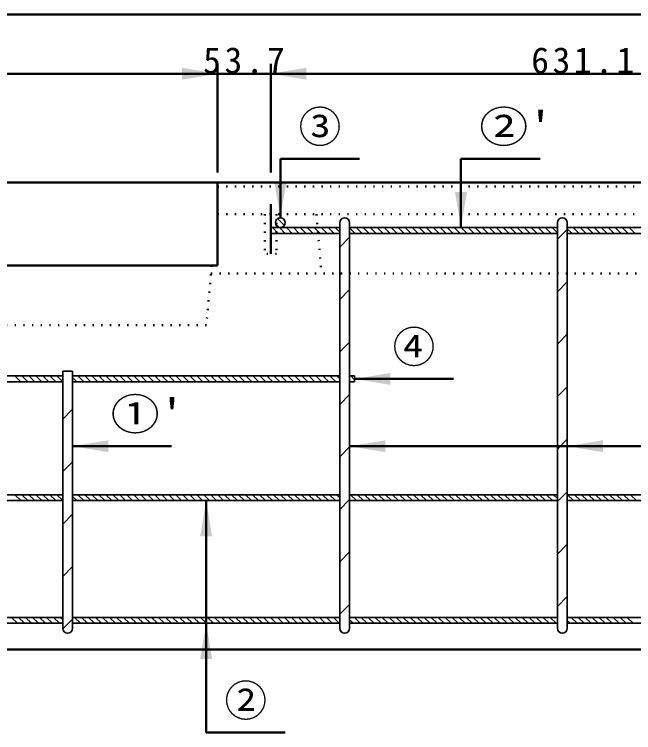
# Model space of a CAD drawing. Units: millimetres, scale not verified. Extents: x -2102 to 2102, y -1485 to 1485.
# Drawn here: x 888 to 1514, y -460 to 266 of the extents above; entities that cross this region are included whole.
import ezdxf
from ezdxf.enums import TextEntityAlignment as Align

# ---------------------------------------------------------------- set-up
doc = ezdxf.new("R2010")
doc.units = ezdxf.units.MM
doc.header["$LTSCALE"] = 5
doc.linetypes.add('DOTTED', pattern=[1.75, 0.25, -1.5])
doc.linetypes.add('LONG_DASHED_DOTTED', pattern=[15.25, 12, -1.5, 0.25, -1.5])
doc.layers.add('0-0_V-nasSTD', color=7, linetype='Continuous', lineweight=35)
doc.layers.add('0-1_0', color=7, linetype='Continuous', lineweight=50)
doc.styles.add('ＭＳ ゴシック', font='')
doc.styles.get('ＭＳ ゴシック').set_extended_font_data('MS Gothic')

msp = doc.modelspace()

# ---------------------------------------------------------------- linework, layer by layer
at = {"layer": '0-0_V-nasSTD', "lineweight": 50}
for p, q in [((1156.85, 120.38), (1156.85, 60.88)), ((1339.35, 120.38), (1339.35, 50.88)), ((946.85, -170.128), (1046.85, -170.128)), ((1934.85, -170.128), (1226.85, -170.128)), ((1081.85, -459.62), (1081.85, -225.12))]:
    msp.add_line(p, q, dxfattribs=at)
at = {"layer": '0-0_V-nasSTD'}
for p, q in [((1153.864, 59.891), (1160.861, 52.894)), ((1216.85, 50.88), (1146.85, 50.88)), ((1148.732, 50.88), (1154.732, 44.88)), ((1151.994, 54.69), (1155.66, 51.024)), ((1155.804, 50.88), (1161.804, 44.88)), ((1162.875, 50.88), (1168.875, 44.88)), ((1169.946, 50.88), (1175.946, 44.88)), ((1177.017, 50.88), (1183.017, 44.88)), ((1184.088, 50.88), (1190.088, 44.88)), ((1191.159, 50.88), (1197.159, 44.88)), ((1198.23, 50.88), (1204.23, 44.88)), ((1205.301, 50.88), (1211.301, 44.88)), ((1212.372, 50.88), (1216.85, 46.402)), ((1216.85, -354.12), (1216.85, 55.88)), ((1226.85, 55.88), (1226.85, -354.12)), ((1226.85, 50.88), (1436.85, 50.88)), ((1233.585, 50.88), (1239.585, 44.88)), ((1240.656, 50.88), (1246.656, 44.88)), ((1247.727, 50.88), (1253.727, 44.88)), ((1254.798, 50.88), (1260.798, 44.88)), ((1261.87, 50.88), (1267.87, 44.88)), ((1268.941, 50.88), (1274.941, 44.88)), ((1276.012, 50.88), (1282.012, 44.88)), ((1283.083, 50.88), (1289.083, 44.88)), ((1290.154, 50.88), (1296.154, 44.88)), ((1297.225, 50.88), (1303.225, 44.88)), ((1304.296, 50.88), (1310.296, 44.88)), ((1311.367, 50.88), (1317.367, 44.88)), ((1318.438, 50.88), (1324.438, 44.88)), ((1325.509, 50.88), (1331.509, 44.88)), ((1332.58, 50.88), (1338.58, 44.88)), ((1339.651, 50.88), (1345.651, 44.88)), ((1346.722, 50.88), (1352.722, 44.88)), ((1353.793, 50.88), (1359.793, 44.88)), ((1360.864, 50.88), (1366.864, 44.88)), ((1367.936, 50.88), (1373.936, 44.88)), ((1375.007, 50.88), (1381.007, 44.88)), ((1382.078, 50.88), (1388.078, 44.88)), ((1389.149, 50.88), (1395.149, 44.88)), ((1396.22, 50.88), (1402.22, 44.88)), ((1403.291, 50.88), (1409.291, 44.88)), ((1410.362, 50.88), (1416.362, 44.88)), ((1417.433, 50.88), (1423.433, 44.88)), ((1424.504, 50.88), (1430.504, 44.88)), ((1431.575, 50.88), (1436.85, 45.605)), ((1436.85, -354.12), (1436.85, 55.88)), ((1446.85, 55.88), (1446.85, -354.12)), ((1446.85, 50.88), (1651.85, 50.88)), ((1452.788, 50.88), (1458.788, 44.88)), ((1459.859, 50.88), (1465.859, 44.88)), ((1466.931, 50.88), (1472.931, 44.88)), ((1474.002, 50.88), (1480.002, 44.88)), ((1481.073, 50.88), (1487.073, 44.88)), ((1488.144, 50.88), (1494.144, 44.88)), ((1495.215, 50.88), (1501.215, 44.88)), ((1502.286, 50.88), (1508.286, 44.88)), ((1509.357, 50.88), (1515.357, 44.88)), ((1146.85, 45.691), (1147.661, 44.88)), ((1226.85, 50.544), (1232.514, 44.88)), ((1436.85, 44.88), (1226.85, 44.88)), ((1436.85, 39.096), (1446.85, 49.096)), ((1446.85, 49.747), (1451.717, 44.88)), ((1446.85, 44.88), (1651.85, 44.88)), ((1216.85, 31.228), (1226.85, 41.228)), ((1436.85, -13.937), (1446.85, -3.937)), ((1216.85, -21.805), (1226.85, -11.805)), ((1436.85, -66.97), (1446.85, -56.97)), ((1216.85, -74.838), (1226.85, -64.838)), ((936.85, -354.12), (936.85, -94.12)), ((936.85, -94.12), (946.85, -94.12)), ((946.85, -94.12), (946.85, -354.12)), ((831.85, -99.12), (936.85, -99.12)), ((888.611, -99.12), (894.611, -105.12)), ((895.682, -99.12), (901.682, -105.12)), ((902.753, -99.12), (908.753, -105.12)), ((909.824, -99.12), (915.824, -105.12)), ((916.895, -99.12), (922.895, -105.12)), ((923.966, -99.12), (929.966, -105.12)), ((931.037, -99.12), (936.85, -104.933)), ((946.85, -99.12), (1216.85, -99.12)), ((946.85, -100.791), (951.179, -105.12)), ((952.25, -99.12), (958.25, -105.12)), ((959.321, -99.12), (965.321, -105.12)), ((966.392, -99.12), (972.392, -105.12)), ((973.463, -99.12), (979.463, -105.12)), ((980.534, -99.12), (986.534, -105.12)), ((987.605, -99.12), (993.605, -105.12)), ((994.677, -99.12), (1000.677, -105.12)), ((1001.748, -99.12), (1007.748, -105.12)), ((1008.819, -99.12), (1014.819, -105.12)), ((1015.89, -99.12), (1021.89, -105.12)), ((1022.961, -99.12), (1028.961, -105.12)), ((1030.032, -99.12), (1036.032, -105.12)), ((1037.103, -99.12), (1043.103, -105.12)), ((1044.174, -99.12), (1050.174, -105.12)), ((1051.245, -99.12), (1057.245, -105.12)), ((1058.316, -99.12), (1064.316, -105.12)), ((1065.387, -99.12), (1071.387, -105.12)), ((1072.458, -99.12), (1078.458, -105.12)), ((1079.529, -99.12), (1085.529, -105.12)), ((1086.6, -99.12), (1092.6, -105.12)), ((1093.671, -99.12), (1099.671, -105.12)), ((1100.743, -99.12), (1106.743, -105.12)), ((1107.814, -99.12), (1113.814, -105.12)), ((1114.885, -99.12), (1120.885, -105.12)), ((1121.956, -99.12), (1127.956, -105.12)), ((1129.027, -99.12), (1135.027, -105.12)), ((1136.098, -99.12), (1142.098, -105.12)), ((1143.169, -99.12), (1149.169, -105.12)), ((1150.24, -99.12), (1156.24, -105.12)), ((1157.311, -99.12), (1163.311, -105.12)), ((1164.382, -99.12), (1170.382, -105.12)), ((1171.453, -99.12), (1177.453, -105.12)), ((1178.524, -99.12), (1184.524, -105.12)), ((1185.595, -99.12), (1191.595, -105.12)), ((1192.666, -99.12), (1198.666, -105.12)), ((1199.738, -99.12), (1205.738, -105.12)), ((1206.809, -99.12), (1212.809, -105.12)), ((1213.88, -99.12), (1216.85, -102.09)), ((1226.85, -99.12), (1231.85, -99.12)), ((1228.022, -99.12), (1231.85, -102.948)), ((1231.85, -99.12), (1231.85, -105.12)), ((831.85, -105.12), (936.85, -105.12)), ((946.85, -105.12), (1216.85, -105.12)), ((1231.85, -105.12), (1226.85, -105.12)), ((1436.85, -120.003), (1446.85, -110.003)), ((1216.85, -127.871), (1226.85, -117.871)), ((936.85, -142.706), (946.85, -132.706)), ((1436.85, -173.036), (1446.85, -163.036)), ((1216.85, -180.904), (1226.85, -170.904)), ((936.85, -195.739), (946.85, -185.739)), ((1436.85, -226.069), (1446.85, -216.069)), ((831.85, -219.12), (936.85, -219.12)), ((888.402, -219.12), (894.402, -225.12)), ((895.473, -219.12), (901.473, -225.12)), ((902.545, -219.12), (908.545, -225.12)), ((909.616, -219.12), (915.616, -225.12)), ((916.687, -219.12), (922.687, -225.12)), ((923.758, -219.12), (929.758, -225.12)), ((930.829, -219.12), (936.829, -225.12)), ((946.85, -219.12), (1216.85, -219.12)), ((946.85, -220.999), (950.971, -225.12)), ((952.042, -219.12), (958.042, -225.12)), ((959.113, -219.12), (965.113, -225.12)), ((966.184, -219.12), (972.184, -225.12)), ((973.255, -219.12), (979.255, -225.12)), ((980.326, -219.12), (986.326, -225.12)), ((987.397, -219.12), (993.397, -225.12)), ((994.468, -219.12), (1000.468, -225.12)), ((1001.539, -219.12), (1007.539, -225.12)), ((1008.611, -219.12), (1014.611, -225.12)), ((1015.682, -219.12), (1021.682, -225.12)), ((1022.753, -219.12), (1028.753, -225.12)), ((1029.824, -219.12), (1035.824, -225.12)), ((1036.895, -219.12), (1042.895, -225.12)), ((1043.966, -219.12), (1049.966, -225.12)), ((1051.037, -219.12), (1057.037, -225.12)), ((1058.108, -219.12), (1064.108, -225.12)), ((1065.179, -219.12), (1071.179, -225.12)), ((1072.25, -219.12), (1078.25, -225.12)), ((1079.321, -219.12), (1085.321, -225.12)), ((1086.392, -219.12), (1092.392, -225.12)), ((1093.463, -219.12), (1099.463, -225.12)), ((1100.534, -219.12), (1106.534, -225.12)), ((1107.605, -219.12), (1113.605, -225.12)), ((1114.677, -219.12), (1120.677, -225.12)), ((1121.748, -219.12), (1127.748, -225.12)), ((1128.819, -219.12), (1134.819, -225.12)), ((1135.89, -219.12), (1141.89, -225.12)), ((1142.961, -219.12), (1148.961, -225.12)), ((1150.032, -219.12), (1156.032, -225.12)), ((1157.103, -219.12), (1163.103, -225.12)), ((1164.174, -219.12), (1170.174, -225.12)), ((1171.245, -219.12), (1177.245, -225.12)), ((1178.316, -219.12), (1184.316, -225.12)), ((1185.387, -219.12), (1191.387, -225.12)), ((1192.458, -219.12), (1198.458, -225.12)), ((1199.529, -219.12), (1205.529, -225.12)), ((1206.6, -219.12), (1212.6, -225.12)), ((1213.671, -219.12), (1216.85, -222.298)), ((1216.85, -233.937), (1226.85, -223.937)), ((1226.85, -219.12), (1436.85, -219.12)), ((1227.814, -219.12), (1233.814, -225.12)), ((1234.885, -219.12), (1240.885, -225.12)), ((1241.956, -219.12), (1247.956, -225.12)), ((1249.027, -219.12), (1255.027, -225.12)), ((1256.098, -219.12), (1262.098, -225.12)), ((1263.169, -219.12), (1269.169, -225.12)), ((1270.24, -219.12), (1276.24, -225.12)), ((1277.311, -219.12), (1283.311, -225.12)), ((1284.382, -219.12), (1290.382, -225.12)), ((1291.453, -219.12), (1297.453, -225.12)), ((1298.524, -219.12), (1304.524, -225.12)), ((1305.595, -219.12), (1311.595, -225.12)), ((1312.666, -219.12), (1318.666, -225.12)), ((1319.738, -219.12), (1325.738, -225.12)), ((1326.809, -219.12), (1332.809, -225.12)), ((1333.88, -219.12), (1339.88, -225.12)), ((1340.951, -219.12), (1346.951, -225.12)), ((1348.022, -219.12), (1354.022, -225.12)), ((1355.093, -219.12), (1361.093, -225.12)), ((1362.164, -219.12), (1368.164, -225.12)), ((1369.235, -219.12), (1375.235, -225.12)), ((1376.306, -219.12), (1382.306, -225.12)), ((1383.377, -219.12), (1389.377, -225.12)), ((1390.448, -219.12), (1396.448, -225.12)), ((1397.519, -219.12), (1403.519, -225.12)), ((1404.59, -219.12), (1410.59, -225.12)), ((1411.661, -219.12), (1417.661, -225.12)), ((1418.732, -219.12), (1424.732, -225.12)), ((1425.804, -219.12), (1431.804, -225.12)), ((1432.875, -219.12), (1436.85, -223.095)), ((1446.85, -219.12), (1651.85, -219.12)), ((1447.017, -219.12), (1453.017, -225.12)), ((1454.088, -219.12), (1460.088, -225.12)), ((1461.159, -219.12), (1467.159, -225.12)), ((1468.23, -219.12), (1474.23, -225.12)), ((1475.301, -219.12), (1481.301, -225.12)), ((1482.372, -219.12), (1488.372, -225.12)), ((1489.443, -219.12), (1495.443, -225.12)), ((1496.514, -219.12), (1502.514, -225.12)), ((1503.585, -219.12), (1509.585, -225.12)), ((1510.656, -219.12), (1516.656, -225.12)), ((831.85, -225.12), (936.85, -225.12)), ((946.85, -225.12), (1216.85, -225.12)), ((1436.85, -225.12), (1226.85, -225.12)), ((1446.85, -225.12), (1651.85, -225.12)), ((936.85, -248.772), (946.85, -238.772)), ((1436.85, -279.102), (1446.85, -269.102)), ((1216.85, -286.97), (1226.85, -276.97)), ((936.85, -301.805), (946.85, -291.805)), ((1436.85, -332.135), (1446.85, -322.135)), ((1216.85, -340.003), (1226.85, -330.003)), ((831.85, -343.12), (936.85, -343.12)), ((885.123, -343.12), (891.123, -349.12)), ((892.194, -343.12), (898.194, -349.12)), ((899.265, -343.12), (905.265, -349.12)), ((906.336, -343.12), (912.336, -349.12)), ((913.407, -343.12), (919.407, -349.12)), ((920.478, -343.12), (926.478, -349.12)), ((927.55, -343.12), (933.55, -349.12)), ((934.621, -343.12), (936.85, -345.349)), ((936.896, -354.792), (946.85, -344.838)), ((946.85, -343.12), (1216.85, -343.12)), ((946.85, -348.278), (947.692, -349.12)), ((948.763, -343.12), (954.763, -349.12)), ((955.834, -343.12), (961.834, -349.12)), ((962.905, -343.12), (968.905, -349.12)), ((969.976, -343.12), (975.976, -349.12)), ((977.047, -343.12), (983.047, -349.12)), ((984.118, -343.12), (990.118, -349.12)), ((991.189, -343.12), (997.189, -349.12)), ((998.26, -343.12), (1004.26, -349.12)), ((1005.331, -343.12), (1011.331, -349.12)), ((1012.402, -343.12), (1018.402, -349.12)), ((1019.473, -343.12), (1025.473, -349.12)), ((1026.545, -343.12), (1032.545, -349.12)), ((1033.616, -343.12), (1039.616, -349.12)), ((1040.687, -343.12), (1046.687, -349.12)), ((1047.758, -343.12), (1053.758, -349.12)), ((1054.829, -343.12), (1060.829, -349.12)), ((1061.9, -343.12), (1067.9, -349.12)), ((1068.971, -343.12), (1074.971, -349.12)), ((1076.042, -343.12), (1082.042, -349.12)), ((1083.113, -343.12), (1089.113, -349.12)), ((1090.184, -343.12), (1096.184, -349.12)), ((1097.255, -343.12), (1103.255, -349.12)), ((1104.326, -343.12), (1110.326, -349.12)), ((1111.397, -343.12), (1117.397, -349.12)), ((1118.468, -343.12), (1124.468, -349.12)), ((1125.539, -343.12), (1131.539, -349.12)), ((1132.611, -343.12), (1138.611, -349.12)), ((1139.682, -343.12), (1145.682, -349.12)), ((1146.753, -343.12), (1152.753, -349.12)), ((1153.824, -343.12), (1159.824, -349.12)), ((1160.895, -343.12), (1166.895, -349.12)), ((1167.966, -343.12), (1173.966, -349.12)), ((1175.037, -343.12), (1181.037, -349.12)), ((1182.108, -343.12), (1188.108, -349.12)), ((1189.179, -343.12), (1195.179, -349.12)), ((1196.25, -343.12), (1202.25, -349.12)), ((1203.321, -343.12), (1209.321, -349.12)), ((1210.392, -343.12), (1216.392, -349.12)), ((1226.85, -343.12), (1436.85, -343.12)), ((1226.85, -345.436), (1230.534, -349.12)), ((1231.605, -343.12), (1237.605, -349.12)), ((1238.677, -343.12), (1244.677, -349.12)), ((1245.748, -343.12), (1251.748, -349.12)), ((1252.819, -343.12), (1258.819, -349.12)), ((1259.89, -343.12), (1265.89, -349.12)), ((1266.961, -343.12), (1272.961, -349.12)), ((1274.032, -343.12), (1280.032, -349.12)), ((1281.103, -343.12), (1287.103, -349.12)), ((1288.174, -343.12), (1294.174, -349.12)), ((1295.245, -343.12), (1301.245, -349.12)), ((1302.316, -343.12), (1308.316, -349.12)), ((1309.387, -343.12), (1315.387, -349.12)), ((1316.458, -343.12), (1322.458, -349.12)), ((1323.529, -343.12), (1329.529, -349.12)), ((1330.6, -343.12), (1336.6, -349.12)), ((1337.671, -343.12), (1343.671, -349.12)), ((1344.743, -343.12), (1350.743, -349.12)), ((1351.814, -343.12), (1357.814, -349.12)), ((1358.885, -343.12), (1364.885, -349.12)), ((1365.956, -343.12), (1371.956, -349.12)), ((1373.027, -343.12), (1379.027, -349.12)), ((1380.098, -343.12), (1386.098, -349.12)), ((1387.169, -343.12), (1393.169, -349.12)), ((1394.24, -343.12), (1400.24, -349.12)), ((1401.311, -343.12), (1407.311, -349.12)), ((1408.382, -343.12), (1414.382, -349.12)), ((1415.453, -343.12), (1421.453, -349.12)), ((1422.524, -343.12), (1428.524, -349.12)), ((1429.595, -343.12), (1435.595, -349.12)), ((1446.85, -343.12), (1651.85, -343.12)), ((1446.85, -346.232), (1449.738, -349.12)), ((1450.809, -343.12), (1456.809, -349.12)), ((1457.88, -343.12), (1463.88, -349.12)), ((1464.951, -343.12), (1470.951, -349.12)), ((1472.022, -343.12), (1478.022, -349.12)), ((1479.093, -343.12), (1485.093, -349.12)), ((1486.164, -343.12), (1492.164, -349.12)), ((1493.235, -343.12), (1499.235, -349.12)), ((1500.306, -343.12), (1506.306, -349.12)), ((1507.377, -343.12), (1513.377, -349.12)), ((831.85, -349.12), (936.85, -349.12)), ((946.85, -349.12), (1216.85, -349.12)), ((1436.85, -349.12), (1226.85, -349.12)), ((1446.85, -349.12), (1651.85, -349.12))]:
    msp.add_line(p, q, dxfattribs=at)
msp.add_lwpolyline([(1216.85, 44.88), (1146.85, 44.88), (1146.85, 50.88)], dxfattribs=at)
msp.add_circle((1156.85, 55.88), 5, dxfattribs=at)
for centre, start, end in [((1221.85, 55.88), 0, 180), ((1441.85, 55.88), 0, 180), ((941.85, -354.12), 180, 0), ((1221.85, -354.12), 180, 0), ((1441.85, -354.12), 180, 0)]:
    msp.add_arc(centre, 5, start, end, dxfattribs=at)
for points in [[(1057.35, 200.38), (1057.35, 212.38), (1093.35, 206.38)], [(1147.05, 206.38), (1183.05, 200.38), (1183.05, 212.38)], [(1150.85, 96.88), (1156.85, 60.88), (1162.85, 96.88)], [(1333.35, 86.88), (1339.35, 50.88), (1345.35, 86.88)], [(1231.85, -102.12), (1267.85, -108.12), (1267.85, -96.12)], [(946.85, -170.128), (982.85, -176.128), (982.85, -164.128)], [(1226.85, -170.128), (1262.85, -176.128), (1262.85, -164.128)], [(1446.85, -170.128), (1482.85, -176.128), (1482.85, -164.128)], [(1075.85, -261.12), (1081.85, -225.12), (1087.85, -261.12)], [(1075.85, -385.12), (1081.85, -349.12), (1087.85, -385.12)]]:
    msp.add_solid(points, dxfattribs=at)
at = {"layer": '0-1_0'}
for p, q in [((-168.15, 266.38), (1831.85, 266.38)), ((1093.35, 106.38), (1093.35, 216.38)), ((1147.05, 106.38), (1147.05, 216.38)), ((570.35, 206.38), (1093.35, 206.38)), ((1093.35, 206.38), (1147.05, 206.38)), ((1147.05, 206.38), (1778.15, 206.38)), ((1156.85, 120.38), (1236.85, 120.38)), ((1339.35, 120.38), (1419.35, 120.38)), ((570.35, 96.38), (1093.35, 96.38)), ((1093.35, 96.38), (1831.85, 96.38)), ((1093.35, 96.38), (1093.35, 12.38)), ((570.35, 12.38), (1093.35, 12.38)), ((1231.85, -102.12), (1331.85, -102.12)), ((-168.15, -375.62), (1831.85, -375.62)), ((1081.85, -459.62), (1161.85, -459.62))]:
    msp.add_line(p, q, dxfattribs=at)
at = {"layer": '0-1_0', "linetype": 'DOTTED'}
for p, q in [((1093.35, 92.38), (1831.85, 92.38)), ((1093.35, 64.38), (1831.85, 64.38)), ((1141.05, 64.38), (1141.05, 24.38)), ((1153.05, 64.38), (1153.05, 24.38)), ((1193.35, 64.38), (1198.35, 4.38)), ((1153.05, 24.38), (1141.05, 24.38)), ((1087.35, 12.38), (1082.091, -47.731)), ((1086.651, 4.38), (1831.85, 4.38)), ((1082.091, -47.731), (581.609, -47.731))]:
    msp.add_line(p, q, dxfattribs=at)
at = {"layer": '0-1_0', "linetype": 'LONG_DASHED_DOTTED'}
msp.add_line((1147.05, 74.38), (1147.05, 24.38), dxfattribs=at)

# ---------------------------------------------------------------- texts
at = {"layer": '0-0_V-nasSTD', "style": 'ＭＳ ゴシック'}
for s, p in [('③', (1175.25, 127.38)), ('④', (1270.25, -95.12)), ('②', (1100.25, -452.62))]:
    msp.add_text(s, height=31.67, dxfattribs=at).set_placement(p, align=Align.BOTTOM_LEFT)
at = {"layer": '0-0_V-nasSTD', "style": 'ＭＳ ゴシック', "width": 1.15}
for s, p in [("②'", (1357.75, 127.38)), ("①'", (985.25, -163.128))]:
    msp.add_text(s, height=31.67, dxfattribs=at).set_placement(p, align=Align.BOTTOM_LEFT)
at = {"layer": '0-0_V-nasSTD', "char_height": 26.39, "attachment_point": 7, "style": 'ＭＳ ゴシック'}
for s, insert in [('\\T1.2;53.7', (1078.8, 206.38)), ('\\T1.2;631.1', (1410.4, 206.38))]:
    msp.add_mtext(s, dxfattribs=dict(at, insert=insert))

doc.saveas('drawing.dxf')
